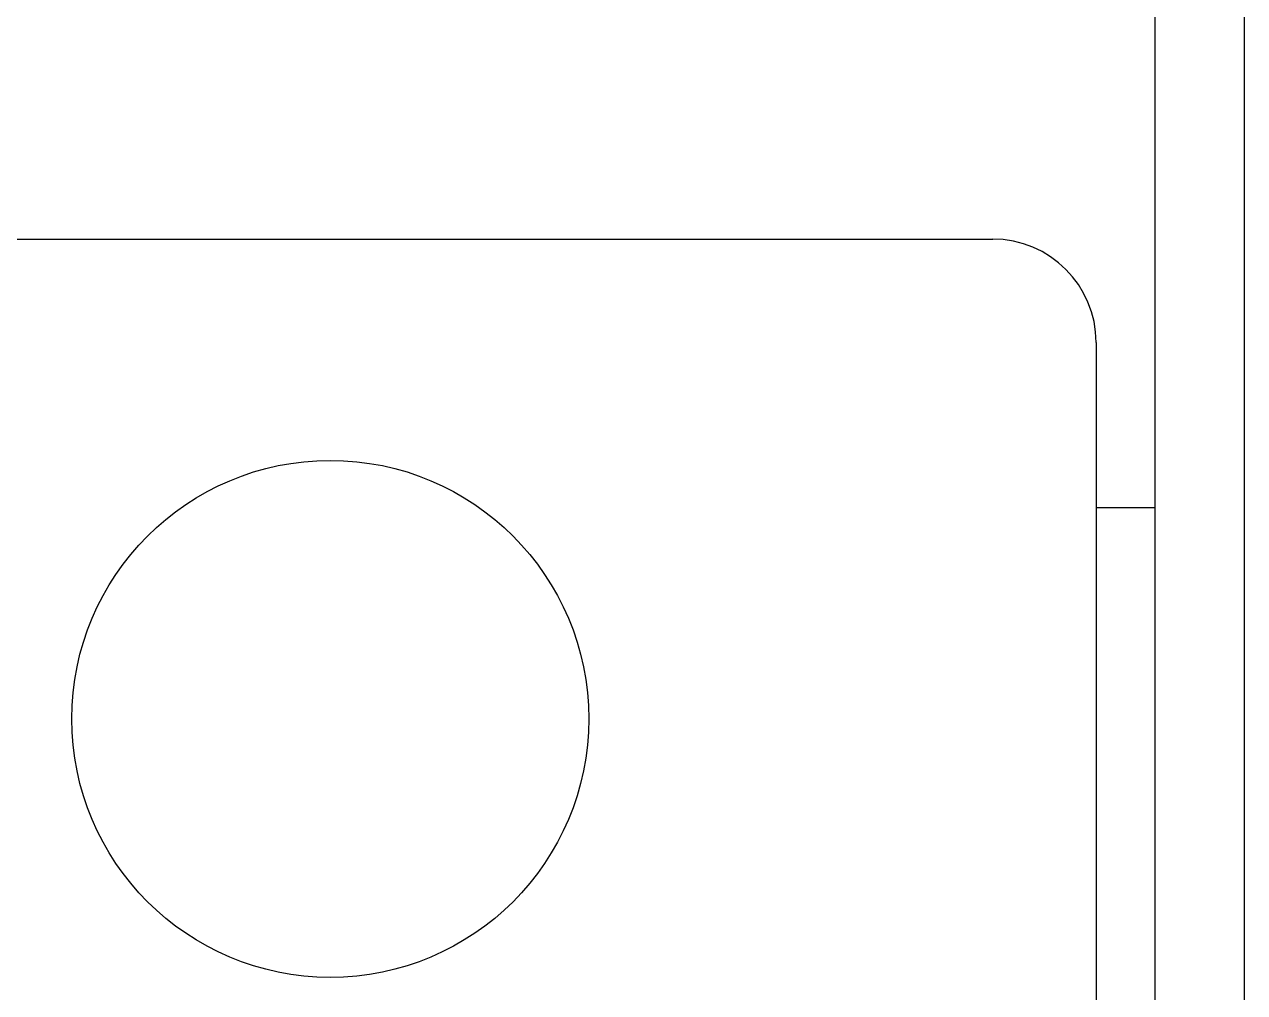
# Model space of a CAD drawing. Extents: x 8 to 102, y 11 to 162.
# Drawn here: x 28.511 to 29.986, y 126.596 to 127.766 of the extents above; entities that cross this region are included whole.
import ezdxf

# ---------------------------------------------------------------- set-up
doc = ezdxf.new("R2010")
doc.units = 0
doc.header["$MEASUREMENT"] = 0
doc.layers.add('TFR-TRI3', color=7, linetype='CONTINUOUS')

msp = doc.modelspace()

# ---------------------------------------------------------------- linework, layer by layer
at = {"layer": 'TFR-TRI3', "color": 30, "linetype": 'CONTINUOUS'}
for p, q in [((29.9861, 126.3465), (29.9861, 155.7862)), ((29.8776, 155.7737), (29.8776, 126.359))]:
    msp.add_line(p, q, dxfattribs=at)
at = {"layer": 'TFR-TRI3', "color": 11, "linetype": 'CONTINUOUS'}
for p, q in [((10.0796, 127.5064), (29.6816, 127.5064)), ((29.8066, 127.3814), (29.8066, 126.4714))]:
    msp.add_line(p, q, dxfattribs=at)
at = {"layer": 'TFR-TRI3', "color": 215, "linetype": 'CONTINUOUS'}
msp.add_line((29.8776, 127.1814), (29.8066, 127.1814), dxfattribs=at)
at = {"layer": 'TFR-TRI3', "color": 11, "linetype": 'CONTINUOUS'}
msp.add_circle((28.8806, 126.9264), 0.3125, dxfattribs=at)
msp.add_arc((29.6816, 127.3814), 0.125, 0, 90, dxfattribs=at)

doc.saveas('drawing.dxf')
